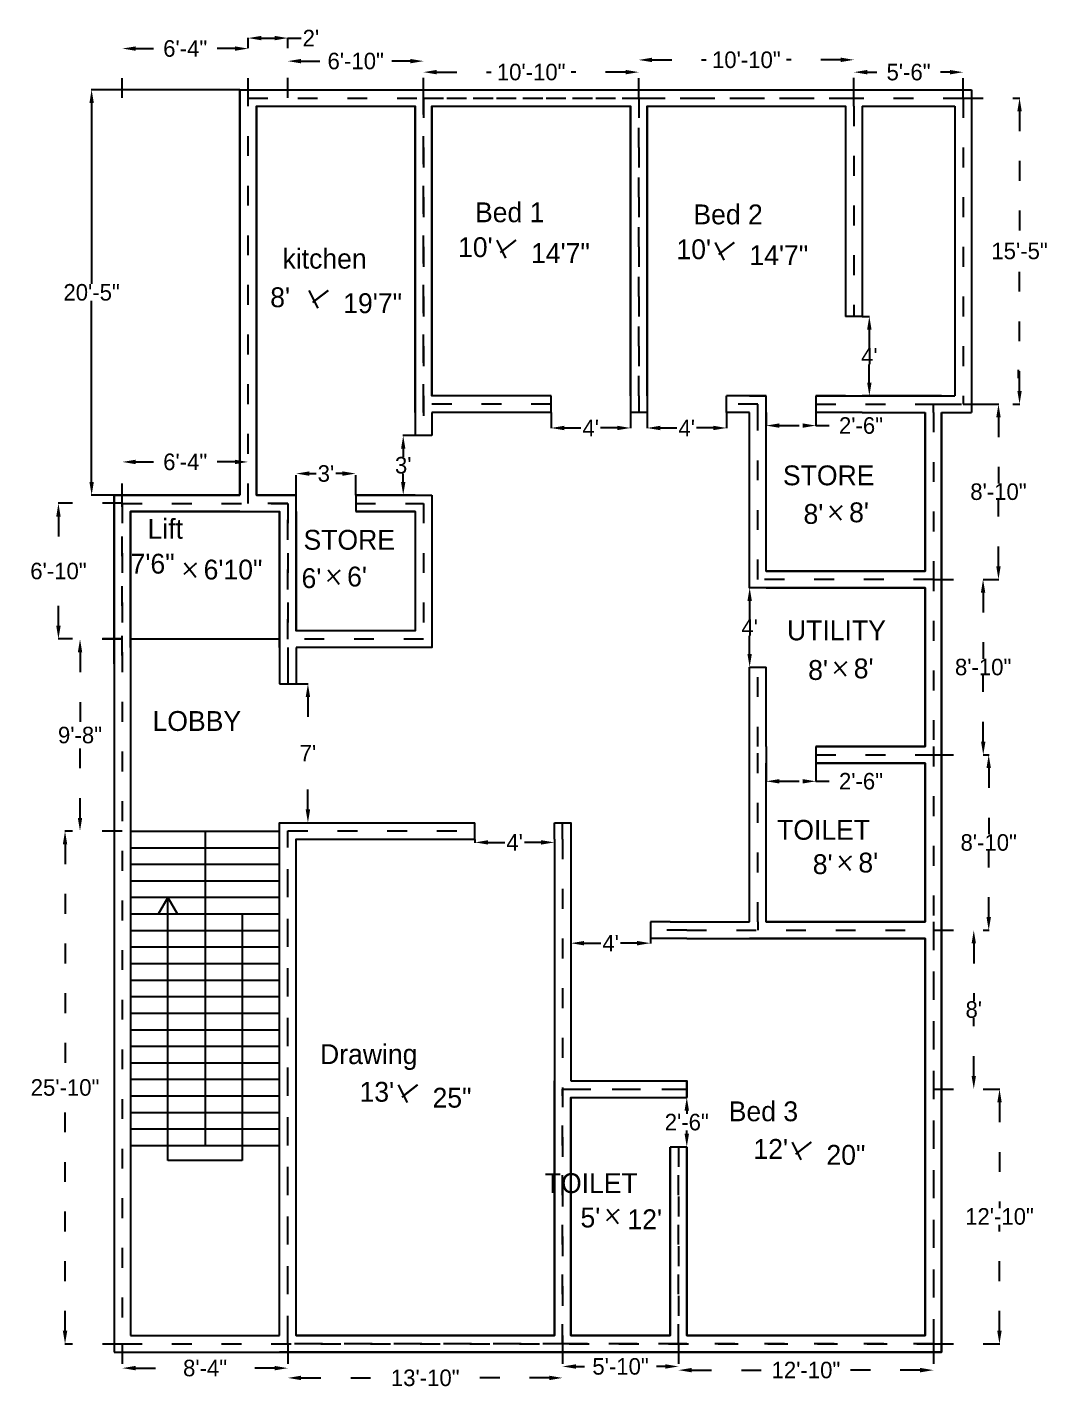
# Model space of a CAD drawing. Header units: inches. Extents: x -97 to 879, y -761 to 61.
# Drawn here: x -97 to 521, y -761 to 61 of the extents above; entities that cross this region are included whole.
import ezdxf

# ---------------------------------------------------------------- set-up
doc = ezdxf.new("R2010")
doc.units = ezdxf.units.IN
doc.header["$MEASUREMENT"] = 0
doc.linetypes.add('ACAD_ISO03W100', pattern=[30, 12, -18])
doc.dimstyles.get("Standard").update_dxf_attribs({"dimtxt": 10, "dimasz": 8, "dimexe": 0.18, "dimexo": 0.0625, "dimgap": 0.09, "dimtad": 0, "dimtih": 1, "dimtoh": 1, "dimdec": 4, "dimzin": 0, "dimdsep": 46, "dimlunit": 4, "dimtxsty": 'Standard', "dimcen": -0.09, "dimadec": 0, "dimazin": 0, "dimtfac": 1, "dimtdec": 4, "dimtofl": 0, "dimtmove": 0, "dimatfit": 3, "dimfxl": 0, "dimtolj": 1, "dimtzin": 0, "dimarcsym": 0})

# ---------------------------------------------------------------- blocks, each defined once
blk = doc.blocks.new('*D1')
at = {"color": 0, "lineweight": -2}
for p, q in [((31.37, 23.65), (-58.3, 23.65)), ((-58.12, 15.65), (-58.12, -93.76)), ((-58.12, -213.35), (-58.12, -103.94)), ((31.37, -221.35), (-58.3, -221.35))]:
    blk.add_line(p, q, dxfattribs=at)
at = {"color": 0}
for points in [[(-59.45, 15.65), (-56.78, 15.65), (-58.12, 23.65)], [(-59.45, -213.35), (-56.78, -213.35), (-58.12, -221.35)]]:
    blk.add_solid(points, dxfattribs=at)
at = {"layer": 'Defpoints', "color": 0}
for p in [(-58.12, 23.65), (31.43, 23.65), (31.43, -221.35)]:
    blk.add_point(p, dxfattribs=at)
at = {"color": 0, "insert": (-58.12, -98.85), "char_height": 10, "attachment_point": 5}
blk.add_mtext('\\A1;20\'-5"', dxfattribs=at)
blk = doc.blocks.new('*D2')
at = {"color": 0, "linetype": 'ACAD_ISO03W100', "lineweight": -2}
for p, q in [((-39.57, -734.42), (-39.57, -749.17)), ((60.43, -734.42), (60.43, -749.17)), ((-31.57, -748.99), (-8.83, -748.99)), ((52.43, -748.99), (29.69, -748.99))]:
    blk.add_line(p, q, dxfattribs=at)
at = {"color": 0, "linetype": 'ACAD_ISO03W100'}
for points in [[(-31.57, -747.66), (-31.57, -750.32), (-39.57, -748.99)], [(52.43, -747.66), (52.43, -750.32), (60.43, -748.99)]]:
    blk.add_solid(points, dxfattribs=at)
at = {"layer": 'Defpoints', "color": 0, "linetype": 'ACAD_ISO03W100'}
for p in [(-39.57, -734.35), (60.43, -734.35), (60.43, -748.99)]:
    blk.add_point(p, dxfattribs=at)
at = {"color": 0, "linetype": 'ACAD_ISO03W100', "insert": (10.43, -748.99), "char_height": 10, "attachment_point": 5}
blk.add_mtext('\\A1;8\'-4"', dxfattribs=at)
blk = doc.blocks.new('*D3')
at = {"color": 0, "linetype": 'ACAD_ISO03W100', "lineweight": -2}
for p, q in [((60.43, -734.42), (60.43, -755.08)), ((226.43, -734.42), (226.43, -755.08)), ((68.43, -754.9), (118.34, -754.9)), ((218.43, -754.9), (168.52, -754.9))]:
    blk.add_line(p, q, dxfattribs=at)
at = {"color": 0, "linetype": 'ACAD_ISO03W100'}
for points in [[(68.43, -753.57), (68.43, -756.23), (60.43, -754.9)], [(218.43, -753.57), (218.43, -756.23), (226.43, -754.9)]]:
    blk.add_solid(points, dxfattribs=at)
at = {"layer": 'Defpoints', "color": 0, "linetype": 'ACAD_ISO03W100'}
for p in [(60.43, -734.35), (226.43, -734.35), (226.43, -754.9)]:
    blk.add_point(p, dxfattribs=at)
at = {"color": 0, "linetype": 'ACAD_ISO03W100', "insert": (143.43, -754.9), "char_height": 10, "attachment_point": 5}
blk.add_mtext('\\A1;13\'-10"', dxfattribs=at)
blk = doc.blocks.new('*D4')
at = {"color": 0, "linetype": 'ACAD_ISO03W100', "lineweight": -2}
for p, q in [((226.43, -734.42), (226.43, -748.17)), ((296.43, -734.42), (296.43, -748.17)), ((234.43, -747.99), (239.67, -747.99)), ((288.43, -747.99), (283.19, -747.99))]:
    blk.add_line(p, q, dxfattribs=at)
at = {"color": 0, "linetype": 'ACAD_ISO03W100'}
for points in [[(234.43, -746.66), (234.43, -749.33), (226.43, -747.99)], [(288.43, -746.66), (288.43, -749.33), (296.43, -747.99)]]:
    blk.add_solid(points, dxfattribs=at)
at = {"layer": 'Defpoints', "color": 0, "linetype": 'ACAD_ISO03W100'}
for p in [(226.43, -734.35), (296.43, -734.35), (296.43, -747.99)]:
    blk.add_point(p, dxfattribs=at)
at = {"color": 0, "linetype": 'ACAD_ISO03W100', "insert": (261.43, -747.99), "char_height": 10, "attachment_point": 5}
blk.add_mtext('\\A1;5\'-10"', dxfattribs=at)
blk = doc.blocks.new('*D5')
at = {"color": 0, "linetype": 'ACAD_ISO03W100', "lineweight": -2}
for p, q in [((296.43, -734.48), (296.43, -750.38)), ((450.43, -734.48), (450.43, -750.38)), ((304.43, -750.2), (348.34, -750.2)), ((442.43, -750.2), (398.52, -750.2))]:
    blk.add_line(p, q, dxfattribs=at)
at = {"color": 0, "linetype": 'ACAD_ISO03W100'}
for points in [[(304.43, -748.87), (304.43, -751.54), (296.43, -750.2)], [(442.43, -748.87), (442.43, -751.54), (450.43, -750.2)]]:
    blk.add_solid(points, dxfattribs=at)
at = {"layer": 'Defpoints', "color": 0, "linetype": 'ACAD_ISO03W100'}
for p in [(296.43, -734.42), (450.43, -734.42), (450.43, -750.2)]:
    blk.add_point(p, dxfattribs=at)
at = {"color": 0, "linetype": 'ACAD_ISO03W100', "insert": (373.43, -750.2), "char_height": 10, "attachment_point": 5}
blk.add_mtext('\\A1;12\'-10"', dxfattribs=at)
blk = doc.blocks.new('*D6')
at = {"color": 0, "linetype": 'ACAD_ISO03W100', "lineweight": -2}
for p, q in [((450.49, -484.35), (475.01, -484.35)), ((474.83, -492.35), (474.83, -527.26)), ((474.83, -572.35), (474.83, -537.44)), ((450.49, -580.35), (475.01, -580.35))]:
    blk.add_line(p, q, dxfattribs=at)
at = {"color": 0, "linetype": 'ACAD_ISO03W100'}
for points in [[(473.49, -492.35), (476.16, -492.35), (474.83, -484.35)], [(473.49, -572.35), (476.16, -572.35), (474.83, -580.35)]]:
    blk.add_solid(points, dxfattribs=at)
at = {"layer": 'Defpoints', "color": 0, "linetype": 'ACAD_ISO03W100'}
for p in [(450.43, -484.35), (450.43, -580.35), (474.83, -580.35)]:
    blk.add_point(p, dxfattribs=at)
at = {"color": 0, "linetype": 'ACAD_ISO03W100', "insert": (474.83, -532.35), "char_height": 10, "attachment_point": 5}
blk.add_mtext("\\A1;8'", dxfattribs=at)
blk = doc.blocks.new('*D7')
at = {"color": 0, "linetype": 'ACAD_ISO03W100', "lineweight": -2}
for p, q in [((450.55, -580.35), (490.58, -580.37)), ((490.4, -588.37), (490.37, -652.28)), ((490.34, -726.37), (490.37, -662.46)), ((450.49, -734.35), (490.52, -734.37))]:
    blk.add_line(p, q, dxfattribs=at)
at = {"color": 0, "linetype": 'ACAD_ISO03W100'}
for points in [[(489.07, -588.37), (491.73, -588.37), (490.4, -580.37)], [(489.01, -726.37), (491.68, -726.37), (490.34, -734.37)]]:
    blk.add_solid(points, dxfattribs=at)
at = {"layer": 'Defpoints', "color": 0, "linetype": 'ACAD_ISO03W100'}
for p in [(450.49, -580.35), (490.4, -580.37), (450.43, -734.35)]:
    blk.add_point(p, dxfattribs=at)
at = {"color": 0, "linetype": 'ACAD_ISO03W100', "insert": (490.37, -657.37), "char_height": 10, "attachment_point": 5}
blk.add_mtext('\\A1;12\'-10"', dxfattribs=at)
blk = doc.blocks.new('*D8')
at = {"color": 0, "linetype": 'ACAD_ISO03W100', "lineweight": -2}
for p, q in [((450.55, -378.35), (484.03, -378.35)), ((483.85, -386.35), (483.85, -426.26)), ((483.85, -476.35), (483.85, -436.44)), ((450.55, -484.35), (484.03, -484.35))]:
    blk.add_line(p, q, dxfattribs=at)
at = {"color": 0, "linetype": 'ACAD_ISO03W100'}
for points in [[(482.52, -386.35), (485.19, -386.35), (483.85, -378.35)], [(482.52, -476.35), (485.19, -476.35), (483.85, -484.35)]]:
    blk.add_solid(points, dxfattribs=at)
at = {"layer": 'Defpoints', "color": 0, "linetype": 'ACAD_ISO03W100'}
for p in [(450.49, -378.35), (483.85, -378.35), (450.49, -484.35)]:
    blk.add_point(p, dxfattribs=at)
at = {"color": 0, "linetype": 'ACAD_ISO03W100', "insert": (483.85, -431.35), "char_height": 10, "attachment_point": 5}
blk.add_mtext('\\A1;8\'-10"', dxfattribs=at)
blk = doc.blocks.new('*D9')
at = {"color": 0, "linetype": 'ACAD_ISO03W100', "lineweight": -2}
for p, q in [((450.49, -272.35), (480.62, -272.32)), ((480.45, -280.32), (480.49, -320.23)), ((480.55, -370.32), (480.51, -330.41)), ((450.62, -378.35), (480.74, -378.32))]:
    blk.add_line(p, q, dxfattribs=at)
at = {"color": 0, "linetype": 'ACAD_ISO03W100'}
for points in [[(481.78, -280.32), (479.11, -280.32), (480.44, -272.32)], [(481.89, -370.32), (479.22, -370.32), (480.56, -378.32)]]:
    blk.add_solid(points, dxfattribs=at)
at = {"layer": 'Defpoints', "color": 0, "linetype": 'ACAD_ISO03W100'}
for p in [(450.43, -272.35), (480.44, -272.32), (450.55, -378.35)]:
    blk.add_point(p, dxfattribs=at)
at = {"color": 0, "linetype": 'ACAD_ISO03W100', "insert": (480.5, -325.32), "char_height": 10, "attachment_point": 5}
blk.add_mtext('\\A1;8\'-10"', dxfattribs=at)
blk = doc.blocks.new('*D10')
at = {"color": 0, "linetype": 'ACAD_ISO03W100', "lineweight": -2}
for p, q in [((450.55, -166.35), (489.92, -166.35)), ((489.74, -174.35), (489.74, -214.26)), ((489.74, -264.35), (489.74, -224.44)), ((450.55, -272.35), (489.92, -272.35))]:
    blk.add_line(p, q, dxfattribs=at)
at = {"color": 0, "linetype": 'ACAD_ISO03W100'}
for points in [[(488.41, -174.35), (491.08, -174.35), (489.74, -166.35)], [(488.41, -264.35), (491.08, -264.35), (489.74, -272.35)]]:
    blk.add_solid(points, dxfattribs=at)
at = {"layer": 'Defpoints', "color": 0, "linetype": 'ACAD_ISO03W100'}
for p in [(450.49, -166.35), (489.74, -166.35), (450.49, -272.35)]:
    blk.add_point(p, dxfattribs=at)
at = {"color": 0, "linetype": 'ACAD_ISO03W100', "insert": (489.74, -219.35), "char_height": 10, "attachment_point": 5}
blk.add_mtext('\\A1;8\'-10"', dxfattribs=at)
blk = doc.blocks.new('*D11')
at = {"color": 0, "linetype": 'ACAD_ISO03W100', "lineweight": -2}
for p, q in [((468.49, 18.65), (502.66, 18.65)), ((502.48, 10.65), (502.48, -68.76)), ((502.48, -158.35), (502.48, -78.94)), ((468.49, -166.35), (502.66, -166.35))]:
    blk.add_line(p, q, dxfattribs=at)
at = {"color": 0, "linetype": 'ACAD_ISO03W100'}
for points in [[(501.15, 10.65), (503.82, 10.65), (502.48, 18.65)], [(501.15, -158.35), (503.82, -158.35), (502.48, -166.35)]]:
    blk.add_solid(points, dxfattribs=at)
at = {"layer": 'Defpoints', "color": 0, "linetype": 'ACAD_ISO03W100'}
for p in [(468.43, 18.65), (468.43, -166.35), (502.48, -166.35)]:
    blk.add_point(p, dxfattribs=at)
at = {"color": 0, "linetype": 'ACAD_ISO03W100', "insert": (502.48, -73.85), "char_height": 10, "attachment_point": 5}
blk.add_mtext('\\A1;15\'-5"', dxfattribs=at)
blk = doc.blocks.new('*D12')
at = {"color": 0, "linetype": 'ACAD_ISO03W100', "lineweight": -2}
for p, q in [((402.43, 18.71), (402.43, 34.44)), ((410.43, 34.26), (416.17, 34.26)), ((460.43, 34.26), (454.69, 34.26)), ((468.43, 18.71), (468.43, 34.44))]:
    blk.add_line(p, q, dxfattribs=at)
at = {"color": 0, "linetype": 'ACAD_ISO03W100'}
for points in [[(410.43, 35.59), (410.43, 32.93), (402.43, 34.26)], [(460.43, 35.59), (460.43, 32.93), (468.43, 34.26)]]:
    blk.add_solid(points, dxfattribs=at)
at = {"layer": 'Defpoints', "color": 0, "linetype": 'ACAD_ISO03W100'}
for p in [(468.43, 34.26), (402.43, 18.65), (468.43, 18.65)]:
    blk.add_point(p, dxfattribs=at)
at = {"color": 0, "linetype": 'ACAD_ISO03W100', "insert": (435.43, 34.26), "char_height": 10, "attachment_point": 5}
blk.add_mtext('\\A1;5\'-6"', dxfattribs=at)
blk = doc.blocks.new('*D13')
at = {"color": 0, "linetype": 'ACAD_ISO03W100', "lineweight": -2}
for p, q in [((272.43, 18.71), (272.42, 41.84)), ((280.42, 41.66), (313.16, 41.68)), ((394.42, 41.71), (361.67, 41.7)), ((402.43, 18.77), (402.42, 41.9))]:
    blk.add_line(p, q, dxfattribs=at)
at = {"color": 0, "linetype": 'ACAD_ISO03W100'}
for points in [[(280.42, 42.99), (280.42, 40.33), (272.42, 41.66)], [(394.42, 43.05), (394.42, 40.38), (402.42, 41.72)]]:
    blk.add_solid(points, dxfattribs=at)
at = {"layer": 'Defpoints', "color": 0, "linetype": 'ACAD_ISO03W100'}
for p in [(402.42, 41.72), (272.43, 18.65), (402.43, 18.71)]:
    blk.add_point(p, dxfattribs=at)
at = {"color": 0, "linetype": 'ACAD_ISO03W100', "insert": (337.42, 41.69), "char_height": 10, "attachment_point": 5}
blk.add_mtext('\\A1;10\'-10"', dxfattribs=at)
blk = doc.blocks.new('*D14')
at = {"color": 0, "linetype": 'ACAD_ISO03W100', "lineweight": -2}
for p, q in [((142.43, 18.71), (142.43, 34.46)), ((150.43, 34.28), (183.17, 34.28)), ((264.43, 34.28), (231.69, 34.28)), ((272.43, 18.71), (272.43, 34.46))]:
    blk.add_line(p, q, dxfattribs=at)
at = {"color": 0, "linetype": 'ACAD_ISO03W100'}
for points in [[(150.43, 35.61), (150.43, 32.95), (142.43, 34.28)], [(264.43, 35.61), (264.43, 32.95), (272.43, 34.28)]]:
    blk.add_solid(points, dxfattribs=at)
at = {"layer": 'Defpoints', "color": 0, "linetype": 'ACAD_ISO03W100'}
for p in [(142.43, 34.28), (142.43, 18.65), (272.43, 18.65)]:
    blk.add_point(p, dxfattribs=at)
at = {"color": 0, "linetype": 'ACAD_ISO03W100', "insert": (207.43, 34.28), "char_height": 10, "attachment_point": 5}
blk.add_mtext('\\A1;10\'-10"', dxfattribs=at)
blk = doc.blocks.new('*D15')
at = {"color": 0, "linetype": 'ACAD_ISO03W100', "lineweight": -2}
for p, q in [((-39.57, -226.29), (-39.57, -201.13)), ((-31.57, -201.31), (-20.83, -201.31)), ((28.43, -201.31), (17.69, -201.31)), ((36.43, -226.29), (36.43, -201.13))]:
    blk.add_line(p, q, dxfattribs=at)
at = {"color": 0, "linetype": 'ACAD_ISO03W100'}
for points in [[(-31.57, -199.98), (-31.57, -202.64), (-39.57, -201.31)], [(28.43, -199.98), (28.43, -202.64), (36.43, -201.31)]]:
    blk.add_solid(points, dxfattribs=at)
at = {"layer": 'Defpoints', "color": 0, "linetype": 'ACAD_ISO03W100'}
for p in [(-39.57, -201.31), (-39.57, -226.35), (36.43, -226.35)]:
    blk.add_point(p, dxfattribs=at)
at = {"color": 0, "linetype": 'ACAD_ISO03W100', "insert": (-1.57, -201.31), "char_height": 10, "attachment_point": 5}
blk.add_mtext('\\A1;6\'-4"', dxfattribs=at)
blk = doc.blocks.new('*D16')
at = {"color": 0, "linetype": 'ACAD_ISO03W100', "lineweight": -2}
for p, q in [((36.43, 18.71), (36.43, 55.04)), ((44.43, 54.86), (52.43, 54.86)), ((60.43, 18.71), (60.43, 55.04)), ((60.43, 54.86), (68.43, 54.86))]:
    blk.add_line(p, q, dxfattribs=at)
at = {"color": 0, "linetype": 'ACAD_ISO03W100'}
for points in [[(44.43, 56.2), (44.43, 53.53), (36.43, 54.86)], [(52.43, 56.2), (52.43, 53.53), (60.43, 54.86)]]:
    blk.add_solid(points, dxfattribs=at)
at = {"layer": 'Defpoints', "color": 0, "linetype": 'ACAD_ISO03W100'}
for p in [(60.43, 54.86), (36.43, 18.65), (60.43, 18.65)]:
    blk.add_point(p, dxfattribs=at)
at = {"color": 0, "linetype": 'ACAD_ISO03W100', "insert": (74.35, 54.86), "char_height": 10, "attachment_point": 5}
blk.add_mtext("\\A1;2'", dxfattribs=at)
blk = doc.blocks.new('*D17')
at = {"color": 0, "linetype": 'ACAD_ISO03W100', "lineweight": -2}
for p, q in [((60.43, 18.77), (60.43, 41.12)), ((68.43, 40.94), (79.67, 40.94)), ((134.43, 40.94), (123.19, 40.94)), ((142.43, 18.77), (142.43, 41.12))]:
    blk.add_line(p, q, dxfattribs=at)
at = {"color": 0, "linetype": 'ACAD_ISO03W100'}
for points in [[(68.43, 42.27), (68.43, 39.61), (60.43, 40.94)], [(134.43, 42.27), (134.43, 39.61), (142.43, 40.94)]]:
    blk.add_solid(points, dxfattribs=at)
at = {"layer": 'Defpoints', "color": 0, "linetype": 'ACAD_ISO03W100'}
for p in [(60.43, 40.94), (60.43, 18.71), (142.43, 18.71)]:
    blk.add_point(p, dxfattribs=at)
at = {"color": 0, "linetype": 'ACAD_ISO03W100', "insert": (101.43, 40.94), "char_height": 10, "attachment_point": 5}
blk.add_mtext('\\A1;6\'-10"', dxfattribs=at)
blk = doc.blocks.new('*D18')
at = {"color": 0, "linetype": 'ACAD_ISO03W100', "lineweight": -2}
for p, q in [((65.49, -335.35), (72.73, -335.35)), ((72.55, -343.35), (72.55, -372.26)), ((72.55, -411.35), (72.55, -382.44)), ((65.49, -419.35), (72.73, -419.35))]:
    blk.add_line(p, q, dxfattribs=at)
at = {"color": 0, "linetype": 'ACAD_ISO03W100'}
for points in [[(71.22, -343.35), (73.89, -343.35), (72.55, -335.35)], [(71.22, -411.35), (73.89, -411.35), (72.55, -419.35)]]:
    blk.add_solid(points, dxfattribs=at)
at = {"layer": 'Defpoints', "color": 0, "linetype": 'ACAD_ISO03W100'}
for p in [(65.43, -335.35), (65.43, -419.35), (72.55, -419.35)]:
    blk.add_point(p, dxfattribs=at)
at = {"color": 0, "linetype": 'ACAD_ISO03W100', "insert": (72.55, -377.35), "char_height": 10, "attachment_point": 5}
blk.add_mtext("\\A1;7'", dxfattribs=at)
blk = doc.blocks.new('*D19')
at = {"color": 0, "linetype": 'ACAD_ISO03W100', "lineweight": -2}
for p, q in [((173.43, -429.42), (173.43, -431.42)), ((181.43, -431.24), (191.51, -431.24)), ((213.43, -431.24), (203.35, -431.24)), ((221.43, -429.42), (221.43, -431.42))]:
    blk.add_line(p, q, dxfattribs=at)
at = {"color": 0, "linetype": 'ACAD_ISO03W100'}
for points in [[(181.43, -429.91), (181.43, -432.57), (173.43, -431.24)], [(213.43, -429.91), (213.43, -432.57), (221.43, -431.24)]]:
    blk.add_solid(points, dxfattribs=at)
at = {"layer": 'Defpoints', "color": 0, "linetype": 'ACAD_ISO03W100'}
for p in [(173.43, -429.35), (221.43, -429.35), (221.43, -431.24)]:
    blk.add_point(p, dxfattribs=at)
at = {"color": 0, "linetype": 'ACAD_ISO03W100', "insert": (197.43, -431.24), "char_height": 10, "attachment_point": 5}
blk.add_mtext("\\A1;4'", dxfattribs=at)
blk = doc.blocks.new('*D20')
at = {"color": 0, "linetype": 'ACAD_ISO03W100', "lineweight": -2}
for p, q in [((231.43, -489.42), (231.43, -492.34)), ((239.43, -492.16), (249.51, -492.16)), ((271.43, -492.16), (261.35, -492.16)), ((279.43, -489.42), (279.43, -492.34))]:
    blk.add_line(p, q, dxfattribs=at)
at = {"color": 0, "linetype": 'ACAD_ISO03W100'}
for points in [[(239.43, -490.83), (239.43, -493.5), (231.43, -492.16)], [(271.43, -490.83), (271.43, -493.5), (279.43, -492.16)]]:
    blk.add_solid(points, dxfattribs=at)
at = {"layer": 'Defpoints', "color": 0, "linetype": 'ACAD_ISO03W100'}
for p in [(231.43, -489.35), (231.43, -492.16), (279.43, -489.35)]:
    blk.add_point(p, dxfattribs=at)
at = {"color": 0, "linetype": 'ACAD_ISO03W100', "insert": (255.43, -492.16), "char_height": 10, "attachment_point": 5}
blk.add_mtext("\\A1;4'", dxfattribs=at)
blk = doc.blocks.new('*D21')
at = {"color": 0, "linetype": 'ACAD_ISO03W100', "lineweight": -2}
for p, q in [((301.49, -585.35), (301.61, -585.35)), ((301.43, -593.35), (301.43, -595.26)), ((301.43, -607.35), (301.43, -605.44)), ((301.49, -615.35), (301.61, -615.35))]:
    blk.add_line(p, q, dxfattribs=at)
at = {"color": 0, "linetype": 'ACAD_ISO03W100'}
for points in [[(300.1, -593.35), (302.76, -593.35), (301.43, -585.35)], [(300.1, -607.35), (302.76, -607.35), (301.43, -615.35)]]:
    blk.add_solid(points, dxfattribs=at)
at = {"layer": 'Defpoints', "color": 0, "linetype": 'ACAD_ISO03W100'}
for p in [(301.43, -585.35), (301.43, -585.35), (301.43, -615.35)]:
    blk.add_point(p, dxfattribs=at)
at = {"color": 0, "linetype": 'ACAD_ISO03W100', "insert": (301.43, -600.35), "char_height": 10, "attachment_point": 5}
blk.add_mtext('\\A1;2\'-6"', dxfattribs=at)
blk = doc.blocks.new('*D22')
at = {"color": 0, "linetype": 'ACAD_ISO03W100', "lineweight": -2}
for p, q in [((349.43, -383.42), (349.43, -394.51)), ((379.43, -383.42), (379.43, -394.51)), ((357.43, -394.33), (371.43, -394.33)), ((379.43, -394.33), (387.43, -394.33))]:
    blk.add_line(p, q, dxfattribs=at)
at = {"color": 0, "linetype": 'ACAD_ISO03W100'}
for points in [[(357.43, -393), (357.43, -395.67), (349.43, -394.33)], [(371.43, -393), (371.43, -395.67), (379.43, -394.33)]]:
    blk.add_solid(points, dxfattribs=at)
at = {"layer": 'Defpoints', "color": 0, "linetype": 'ACAD_ISO03W100'}
for p in [(349.43, -383.35), (379.43, -383.35), (379.43, -394.33)]:
    blk.add_point(p, dxfattribs=at)
at = {"color": 0, "linetype": 'ACAD_ISO03W100', "insert": (406.69, -394.33), "char_height": 10, "attachment_point": 5}
blk.add_mtext('\\A1;2\'-6"', dxfattribs=at)
blk = doc.blocks.new('*D23')
at = {"color": 0, "linetype": 'ACAD_ISO03W100', "lineweight": -2}
for p, q in [((339.37, -277.35), (339.25, -277.35)), ((339.43, -285.35), (339.43, -296.26)), ((339.43, -317.35), (339.43, -306.44)), ((339.37, -325.35), (339.25, -325.35))]:
    blk.add_line(p, q, dxfattribs=at)
at = {"color": 0, "linetype": 'ACAD_ISO03W100'}
for points in [[(338.1, -285.35), (340.76, -285.35), (339.43, -277.35)], [(338.1, -317.35), (340.76, -317.35), (339.43, -325.35)]]:
    blk.add_solid(points, dxfattribs=at)
at = {"layer": 'Defpoints', "color": 0, "linetype": 'ACAD_ISO03W100'}
for p in [(339.43, -277.35), (339.43, -277.35), (339.43, -325.35)]:
    blk.add_point(p, dxfattribs=at)
at = {"color": 0, "linetype": 'ACAD_ISO03W100', "insert": (339.43, -301.35), "char_height": 10, "attachment_point": 5}
blk.add_mtext("\\A1;4'", dxfattribs=at)
blk = doc.blocks.new('*D24')
at = {"color": 0, "linetype": 'ACAD_ISO03W100', "lineweight": -2}
for p, q in [((349.43, -171.42), (349.43, -179.52)), ((379.43, -171.42), (379.43, -179.52)), ((357.43, -179.34), (371.43, -179.34)), ((379.43, -179.34), (387.43, -179.34))]:
    blk.add_line(p, q, dxfattribs=at)
at = {"color": 0, "linetype": 'ACAD_ISO03W100'}
for points in [[(357.43, -178), (357.43, -180.67), (349.43, -179.34)], [(371.43, -178), (371.43, -180.67), (379.43, -179.34)]]:
    blk.add_solid(points, dxfattribs=at)
at = {"layer": 'Defpoints', "color": 0, "linetype": 'ACAD_ISO03W100'}
for p in [(349.43, -171.35), (379.43, -171.35), (379.43, -179.34)]:
    blk.add_point(p, dxfattribs=at)
at = {"color": 0, "linetype": 'ACAD_ISO03W100', "insert": (406.69, -179.34), "char_height": 10, "attachment_point": 5}
blk.add_mtext('\\A1;2\'-6"', dxfattribs=at)
blk = doc.blocks.new('*D25')
at = {"color": 0, "linetype": 'ACAD_ISO03W100', "lineweight": -2}
for p, q in [((407.49, -113.35), (411.91, -113.35)), ((411.73, -121.35), (411.73, -132.26)), ((411.73, -153.35), (411.73, -142.44)), ((407.49, -161.35), (411.91, -161.35))]:
    blk.add_line(p, q, dxfattribs=at)
at = {"color": 0, "linetype": 'ACAD_ISO03W100'}
for points in [[(410.4, -121.35), (413.07, -121.35), (411.73, -113.35)], [(410.4, -153.35), (413.07, -153.35), (411.73, -161.35)]]:
    blk.add_solid(points, dxfattribs=at)
at = {"layer": 'Defpoints', "color": 0, "linetype": 'ACAD_ISO03W100'}
for p in [(407.43, -113.35), (407.43, -161.35), (411.73, -161.35)]:
    blk.add_point(p, dxfattribs=at)
at = {"color": 0, "linetype": 'ACAD_ISO03W100', "insert": (411.73, -137.35), "char_height": 10, "attachment_point": 5}
blk.add_mtext("\\A1;4'", dxfattribs=at)
blk = doc.blocks.new('*D26')
at = {"color": 0, "linetype": 'ACAD_ISO03W100', "lineweight": -2}
for p, q in [((277.43, -171.42), (277.43, -180.97)), ((325.43, -171.42), (325.43, -180.97)), ((285.43, -180.79), (295.51, -180.79)), ((317.43, -180.79), (307.35, -180.79))]:
    blk.add_line(p, q, dxfattribs=at)
at = {"color": 0, "linetype": 'ACAD_ISO03W100'}
for points in [[(285.43, -179.45), (285.43, -182.12), (277.43, -180.79)], [(317.43, -179.45), (317.43, -182.12), (325.43, -180.79)]]:
    blk.add_solid(points, dxfattribs=at)
at = {"layer": 'Defpoints', "color": 0, "linetype": 'ACAD_ISO03W100'}
for p in [(277.43, -171.35), (325.43, -171.35), (277.43, -180.79)]:
    blk.add_point(p, dxfattribs=at)
at = {"color": 0, "linetype": 'ACAD_ISO03W100', "insert": (301.43, -180.79), "char_height": 10, "attachment_point": 5}
blk.add_mtext("\\A1;4'", dxfattribs=at)
blk = doc.blocks.new('*D27')
at = {"color": 0, "linetype": 'ACAD_ISO03W100', "lineweight": -2}
for p, q in [((219.43, -171.42), (219.43, -180.97)), ((267.43, -171.42), (267.43, -180.97)), ((227.43, -180.79), (237.51, -180.79)), ((259.43, -180.79), (249.35, -180.79))]:
    blk.add_line(p, q, dxfattribs=at)
at = {"color": 0, "linetype": 'ACAD_ISO03W100'}
for points in [[(227.43, -179.45), (227.43, -182.12), (219.43, -180.79)], [(259.43, -179.45), (259.43, -182.12), (267.43, -180.79)]]:
    blk.add_solid(points, dxfattribs=at)
at = {"layer": 'Defpoints', "color": 0, "linetype": 'ACAD_ISO03W100'}
for p in [(219.43, -171.35), (267.43, -171.35), (267.43, -180.79)]:
    blk.add_point(p, dxfattribs=at)
at = {"color": 0, "linetype": 'ACAD_ISO03W100', "insert": (243.43, -180.79), "char_height": 10, "attachment_point": 5}
blk.add_mtext("\\A1;4'", dxfattribs=at)
blk = doc.blocks.new('*D28')
at = {"color": 0, "linetype": 'ACAD_ISO03W100', "lineweight": -2}
for p, q in [((137.37, -185.35), (129.95, -185.35)), ((130.13, -193.35), (130.13, -198.26)), ((130.13, -213.35), (130.13, -208.44)), ((137.37, -221.35), (129.95, -221.35))]:
    blk.add_line(p, q, dxfattribs=at)
at = {"color": 0, "linetype": 'ACAD_ISO03W100'}
for points in [[(128.8, -193.35), (131.46, -193.35), (130.13, -185.35)], [(128.8, -213.35), (131.46, -213.35), (130.13, -221.35)]]:
    blk.add_solid(points, dxfattribs=at)
at = {"layer": 'Defpoints', "color": 0, "linetype": 'ACAD_ISO03W100'}
for p in [(137.43, -185.35), (130.13, -221.35), (137.43, -221.35)]:
    blk.add_point(p, dxfattribs=at)
at = {"color": 0, "linetype": 'ACAD_ISO03W100', "insert": (130.13, -203.35), "char_height": 10, "attachment_point": 5}
blk.add_mtext("\\A1;3'", dxfattribs=at)
blk = doc.blocks.new('*D29')
at = {"color": 0, "linetype": 'ACAD_ISO03W100', "lineweight": -2}
for p, q in [((65.43, -221.29), (65.43, -208.17)), ((73.43, -208.35), (77.51, -208.35)), ((93.43, -208.35), (89.35, -208.35)), ((101.43, -221.29), (101.43, -208.17))]:
    blk.add_line(p, q, dxfattribs=at)
at = {"color": 0, "linetype": 'ACAD_ISO03W100'}
for points in [[(73.43, -207.01), (73.43, -209.68), (65.43, -208.35)], [(93.43, -207.01), (93.43, -209.68), (101.43, -208.35)]]:
    blk.add_solid(points, dxfattribs=at)
at = {"layer": 'Defpoints', "color": 0, "linetype": 'ACAD_ISO03W100'}
for p in [(101.43, -208.35), (65.43, -221.35), (101.43, -221.35)]:
    blk.add_point(p, dxfattribs=at)
at = {"color": 0, "linetype": 'ACAD_ISO03W100', "insert": (83.43, -208.35), "char_height": 10, "attachment_point": 5}
blk.add_mtext("\\A1;3'", dxfattribs=at)
blk = doc.blocks.new('*D30')
at = {"color": 0, "linetype": 'ACAD_ISO03W100', "lineweight": -2}
for p, q in [((-39.63, -424.42), (-74.36, -424.42)), ((-74.18, -432.42), (-74.18, -574.33)), ((-74.18, -726.42), (-74.18, -584.51)), ((-39.63, -734.42), (-74.36, -734.42))]:
    blk.add_line(p, q, dxfattribs=at)
at = {"color": 0, "linetype": 'ACAD_ISO03W100'}
for points in [[(-75.52, -432.42), (-72.85, -432.42), (-74.18, -424.42)], [(-75.52, -726.42), (-72.85, -726.42), (-74.18, -734.42)]]:
    blk.add_solid(points, dxfattribs=at)
at = {"layer": 'Defpoints', "color": 0, "linetype": 'ACAD_ISO03W100'}
for p in [(-74.18, -424.42), (-39.57, -424.42), (-39.57, -734.42)]:
    blk.add_point(p, dxfattribs=at)
at = {"color": 0, "linetype": 'ACAD_ISO03W100', "insert": (-74.18, -579.42), "char_height": 10, "attachment_point": 5}
blk.add_mtext('\\A1;25\'-10"', dxfattribs=at)
blk = doc.blocks.new('*D31')
at = {"color": 0, "linetype": 'ACAD_ISO03W100', "lineweight": -2}
for p, q in [((-39.7, -308.42), (-65.32, -308.42)), ((-65.14, -316.42), (-65.14, -361.33)), ((-65.14, -416.42), (-65.14, -371.51)), ((-39.7, -424.42), (-65.32, -424.42))]:
    blk.add_line(p, q, dxfattribs=at)
at = {"color": 0, "linetype": 'ACAD_ISO03W100'}
for points in [[(-66.47, -316.42), (-63.81, -316.42), (-65.14, -308.42)], [(-66.47, -416.42), (-63.81, -416.42), (-65.14, -424.42)]]:
    blk.add_solid(points, dxfattribs=at)
at = {"layer": 'Defpoints', "color": 0, "linetype": 'ACAD_ISO03W100'}
for p in [(-65.14, -308.42), (-39.63, -308.42), (-39.63, -424.42)]:
    blk.add_point(p, dxfattribs=at)
at = {"color": 0, "linetype": 'ACAD_ISO03W100', "insert": (-65.14, -366.42), "char_height": 10, "attachment_point": 5}
blk.add_mtext('\\A1;9\'-8"', dxfattribs=at)
blk = doc.blocks.new('*D32')
at = {"color": 0, "linetype": 'ACAD_ISO03W100', "lineweight": -2}
for p, q in [((-39.63, -226.29), (-78.34, -226.29)), ((-78.16, -234.29), (-78.16, -262.2)), ((-78.16, -300.29), (-78.16, -272.38)), ((-39.63, -308.29), (-78.34, -308.29))]:
    blk.add_line(p, q, dxfattribs=at)
at = {"color": 0, "linetype": 'ACAD_ISO03W100'}
for points in [[(-79.5, -234.29), (-76.83, -234.29), (-78.16, -226.29)], [(-79.5, -300.29), (-76.83, -300.29), (-78.16, -308.29)]]:
    blk.add_solid(points, dxfattribs=at)
at = {"layer": 'Defpoints', "color": 0, "linetype": 'ACAD_ISO03W100'}
for p in [(-39.57, -226.29), (-78.16, -308.29), (-39.57, -308.29)]:
    blk.add_point(p, dxfattribs=at)
at = {"color": 0, "linetype": 'ACAD_ISO03W100', "insert": (-78.16, -267.29), "char_height": 10, "attachment_point": 5}
blk.add_mtext('\\A1;6\'-10"', dxfattribs=at)
blk = doc.blocks.new('*D33')
at = {"color": 0, "linetype": 'ACAD_ISO03W100', "lineweight": -2}
for p, q in [((-39.57, 18.71), (-39.57, 48.7)), ((-31.57, 48.52), (-20.83, 48.52)), ((28.43, 48.52), (17.69, 48.52)), ((36.43, 18.71), (36.43, 48.7))]:
    blk.add_line(p, q, dxfattribs=at)
at = {"color": 0, "linetype": 'ACAD_ISO03W100'}
for points in [[(-31.57, 49.85), (-31.57, 47.19), (-39.57, 48.52)], [(28.43, 49.85), (28.43, 47.19), (36.43, 48.52)]]:
    blk.add_solid(points, dxfattribs=at)
at = {"layer": 'Defpoints', "color": 0, "linetype": 'ACAD_ISO03W100'}
for p in [(-39.57, 48.52), (-39.57, 18.65), (36.43, 18.65)]:
    blk.add_point(p, dxfattribs=at)
at = {"color": 0, "linetype": 'ACAD_ISO03W100', "insert": (-1.57, 48.52), "char_height": 10, "attachment_point": 5}
blk.add_mtext('\\A1;6\'-4"', dxfattribs=at)

msp = doc.modelspace()

# ---------------------------------------------------------------- linework, layer by layer
for p, q in [((31.42901, 23.64573), (473.42901, 23.64573)), ((31.42901, 23.64573), (31.42901, -221.35427)), ((31.42901, -221.35427), (31.42901, 23.64573)), ((473.42901, 23.64573), (473.42901, -171.35427)), ((41.42901, 13.64573), (137.42901, 13.64573)), ((41.42901, 13.64573), (41.42901, -221.35427)), ((147.42901, 13.64573), (267.42901, 13.64573)), ((277.42901, 13.64573), (397.42901, 13.64573)), ((407.42901, 13.64573), (463.42901, 13.64573)), ((463.42901, 13.64573), (463.42901, -161.35427)), ((407.42901, -113.35427), (397.42901, -113.35427)), ((501.62153, -145.67086), (501.62153, -150.67086)), ((219.42901, -171.35427), (219.42901, -161.35427)), ((267.42901, -161.35427), (267.42901, -171.35427)), ((272.42901, -161.35427), (272.42901, -171.35427)), ((277.42901, -161.35427), (277.42901, -171.35427)), ((325.42901, -171.35427), (325.42901, -161.35427)), ((349.42901, -171.35427), (349.42901, -161.35427)), ((379.42901, -161.35427), (379.42901, -171.35427)), ((445.42901, -161.35427), (407.42901, -161.35427)), ((455.42901, -161.35427), (445.42901, -161.35427)), ((455.42901, -161.35427), (463.42901, -161.35427)), ((344.42901, -171.35427), (344.42901, -166.35427)), ((407.42901, -171.35427), (379.42901, -171.35427)), ((407.42901, -171.35427), (445.42901, -171.35427)), ((445.42901, -267.35427), (445.42901, -171.35427)), ((450.42901, -171.35427), (450.42901, -166.35427)), ((455.42901, -739.35427), (455.42901, -171.35427)), ((455.42901, -171.35427), (473.42901, -171.35427)), ((147.42901, -185.35427), (137.42901, -185.35427)), ((31.42901, -221.35427), (-44.57099, -221.35427)), ((-44.57099, -221.35427), (-44.57099, -739.35427)), ((65.42901, -231.35427), (65.42901, -221.35427)), ((65.42901, -231.35427), (65.42901, -221.35427)), ((101.42901, -221.35427), (101.42901, -231.35427)), ((101.42901, -221.35427), (101.42901, -231.35427)), ((137.42901, -221.35427), (147.42901, -221.35427)), ((31.42901, -231.35427), (-34.57099, -231.35427)), ((-34.57099, -231.35427), (-34.57099, -729.35427)), ((31.42901, -231.35427), (41.42901, -231.35427)), ((65.42901, -231.35427), (65.42901, -303.35427)), ((445.42901, -373.35427), (445.42901, -277.35427)), ((-34.57099, -308.1917), (55.42901, -308.1917)), ((-9.77899, -308.1917), (-9.77899, -308.1917)), ((-9.77899, -308.1917), (-9.77899, -308.1917)), ((55.42901, -313.35427), (55.42901, -335.35427)), ((60.42901, -313.35427), (60.42901, -335.35427)), ((65.42901, -313.35427), (65.42901, -335.35427)), ((339.42901, -325.35427), (349.42901, -325.35427)), ((55.42901, -335.35427), (65.42901, -335.35427)), ((349.42901, -373.35427), (349.42901, -383.35427)), ((379.42901, -373.35427), (379.42901, -383.35427)), ((445.42901, -378.35427), (450.42901, -378.35427)), ((445.42901, -479.35427), (445.42901, -383.35427)), ((173.42901, -429.35427), (173.42901, -419.35427)), ((221.42901, -429.35427), (221.42901, -419.35427)), ((226.42901, -429.35427), (226.42901, -419.35427)), ((55.42901, -424.6378), (-34.57099, -424.6378)), ((10.42901, -424.6378), (10.42901, -614.6378)), ((55.42901, -434.6378), (-34.57099, -434.6378)), ((55.42901, -444.6378), (-34.57099, -444.6378)), ((55.42901, -454.6378), (-34.57099, -454.6378)), ((55.42901, -464.6378), (-34.57099, -464.6378)), ((-12.05656, -464.6378), (-17.96799, -474.6378)), ((-12.05656, -623.50948), (-12.05656, -464.6378)), ((-12.05656, -464.6378), (-6.14514, -474.6378)), ((55.42901, -474.6378), (-34.57099, -474.6378)), ((32.87029, -474.6378), (32.87029, -623.50948)), ((55.42901, -484.6378), (-34.57099, -484.6378)), ((291.42901, -479.35427), (279.42901, -479.35427)), ((279.42901, -479.35427), (279.42901, -489.35427)), ((344.42901, -479.35427), (344.42901, -484.35427)), ((301.42901, -489.35427), (279.42901, -489.35427)), ((445.42901, -729.35427), (445.42901, -489.35427)), ((55.42901, -494.6378), (-34.57099, -494.6378)), ((55.42901, -504.6378), (-34.57099, -504.6378)), ((55.42901, -514.6378), (-34.57099, -514.6378)), ((55.42901, -524.6378), (-34.57099, -524.6378)), ((55.42901, -534.6378), (-34.57099, -534.6378)), ((55.42901, -544.6378), (-34.57099, -544.6378)), ((55.42901, -554.6378), (-34.57099, -554.6378)), ((55.42901, -564.6378), (-34.57099, -564.6378)), ((55.42901, -574.6378), (-34.57099, -574.6378)), ((296.42901, -580.35427), (301.42901, -580.35427)), ((55.42901, -584.6378), (-34.57099, -584.6378)), ((291.42901, -585.35427), (301.42901, -585.35427)), ((55.42901, -594.6378), (-34.57099, -594.6378)), ((55.42901, -604.6378), (-34.57099, -604.6378)), ((55.42901, -614.6378), (-34.57099, -614.6378)), ((291.42901, -729.35427), (291.42901, -615.35427)), ((301.42901, -615.35427), (291.42901, -615.35427)), ((32.87029, -623.50948), (-12.05656, -623.50948)), ((-34.57099, -729.35427), (55.42901, -729.35427)), ((65.42901, -729.35427), (221.42901, -729.35427)), ((231.42901, -729.35427), (291.42901, -729.35427)), ((445.42901, -729.35427), (301.42901, -729.35427)), ((301.42901, -729.35427), (445.42901, -729.35427)), ((-44.57099, -739.35427), (455.42901, -739.35427))]:
    msp.add_line(p, q)
at = {"linetype": 'ACAD_ISO03W100'}
for p, q in [((36.42901, 18.64573), (468.42901, 18.64573)), ((402.42901, 13.64573), (402.42901, 18.64573)), ((468.42901, 18.64573), (468.42901, -166.35427)), ((198.19036, -67.33671), (182.52111, -79.58492)), ((186.59555, -67.33671), (193.11763, -80.36525)), ((189.85659, -73.85098), (198.19036, -67.33671)), ((330.12, -68.59778), (314.45074, -80.84598)), ((318.52518, -68.59778), (325.04727, -81.62632)), ((321.78623, -75.11205), (330.12, -68.59778)), ((84.71698, -97.61936), (69.04772, -109.86757)), ((73.12216, -97.61936), (79.64425, -110.6479)), ((76.38321, -104.13363), (84.71698, -97.61936)), ((455.42901, -166.35427), (468.42901, -166.35427)), ((-39.57099, -226.35427), (-39.57099, -734.35427)), ((394.44142, -228.50904), (387.66708, -234.80045)), ((388.02362, -227.79681), (394.79797, -236.34362)), ((395.27336, -228.03422), (394.44142, -228.50904)), ((4.4599, -263.08929), (-2.31444, -269.38069)), ((-1.9579, -262.37705), (4.81645, -270.92387)), ((5.29184, -262.61447), (4.4599, -263.08929)), ((91.1723, -267.30331), (84.39796, -273.59472)), ((84.7545, -266.59108), (91.52885, -275.13789)), ((92.00424, -266.82849), (91.1723, -267.30331)), ((397.23739, -322.82013), (390.46305, -329.11153)), ((390.81959, -322.10789), (397.59394, -330.65471)), ((398.06933, -322.34531), (397.23739, -322.82013)), ((400.02571, -440.177), (393.25136, -446.4684)), ((393.60791, -439.46477), (400.38225, -448.01158)), ((400.85764, -439.70218), (400.02571, -440.177)), ((301.42901, -484.35427), (279.42901, -484.35427)), ((138.66772, -577.81124), (122.99847, -590.05944)), ((127.07291, -577.81124), (133.595, -590.83977)), ((130.33395, -584.32551), (138.66772, -577.81124)), ((376.64421, -612.34739), (360.97495, -624.59559)), ((365.04939, -612.34739), (371.57148, -625.37592)), ((368.31044, -618.86166), (376.64421, -612.34739)), ((259.68348, -653.71444), (252.90914, -660.00584)), ((253.26568, -653.0022), (260.04003, -661.54902)), ((260.51542, -653.23961), (259.68348, -653.71444)), ((-39.57099, -734.35427), (450.42901, -734.35427))]:
    msp.add_line(p, q, dxfattribs=at)
for points in [[(31.42901, -221.35427), (31.42901, 23.64573), (147.42901, 23.64573)], [(137.42901, 23.64573), (277.42901, 23.64573)], [(267.42901, 23.64573), (407.42901, 23.64573)], [(65.42901, -221.35427), (41.42901, -221.35427), (41.42901, 13.64573), (137.42901, 13.64573), (137.42901, -185.35427)], [(137.42901, -171.35427), (137.42901, 13.64573)], [(147.42901, 13.64573), (147.42901, -161.35427)], [(219.42901, -161.35427), (147.42901, -161.35427), (147.42901, 13.64573), (267.42901, 13.64573), (267.42901, -161.35427)], [(267.42901, -161.35427), (267.42901, 13.64573)], [(277.42901, 13.64573), (277.42901, -161.35427)], [(277.42901, -161.35427), (277.42901, 13.64573), (397.42901, 13.64573), (397.42901, -113.35427)], [(407.42901, 13.64573), (407.42901, -113.35427)], [(349.42901, -161.35427), (325.42901, -161.35427)], [(339.42901, -161.35427), (349.42901, -161.35427)], [(379.42901, -161.35427), (455.42901, -161.35427)], [(397.42901, -161.35427), (379.42901, -161.35427)], [(379.42901, -161.35427), (455.42901, -161.35427)], [(147.42901, -171.35427), (147.42901, -185.35427)], [(219.42901, -171.35427), (147.42901, -171.35427)], [(277.42901, -171.35427), (277.42901, -171.35427), (267.42901, -171.35427)], [(277.42901, -171.35427), (267.42901, -171.35427)], [(339.42901, -171.35427), (325.42901, -171.35427)], [(445.42901, -277.35427), (339.42901, -277.35427), (339.42901, -171.35427)], [(445.42901, -171.35427), (445.42901, -267.35427), (349.42901, -267.35427), (349.42901, -171.35427)], [(445.42901, -171.35427), (445.42901, -239.21346)], [(455.42901, -171.35427), (455.42901, -277.35427)], [(455.42901, -171.35427), (455.42901, -249.21346)], [(-44.57099, -323.35427), (-44.57099, -221.35427), (31.42901, -221.35427)], [(41.42901, -221.35427), (65.42901, -221.35427)], [(55.42901, -221.35427), (55.42901, -221.35427), (65.42901, -221.35427)], [(147.42901, -221.35427), (147.42901, -313.35427), (65.42901, -313.35427)], [(101.42901, -221.35427), (137.42901, -221.35427)], [(137.42901, -221.35427), (101.42901, -221.35427)], [(147.42901, -221.35427), (147.42901, -231.35427)], [(-34.57099, -313.35427), (-34.57099, -231.35427), (55.42901, -231.35427), (55.42901, -313.35427)], [(-34.57099, -313.35427), (-34.57099, -313.35427), (-34.57099, -231.35427), (55.42901, -231.35427), (55.42901, -313.35427)], [(55.42901, -313.35427), (55.42901, -313.35427), (55.42901, -231.35427)], [(101.42901, -231.35427), (137.42901, -231.35427), (137.42901, -303.35427), (65.42901, -303.35427), (65.42901, -231.35427)], [(137.42901, -231.35427), (101.42901, -231.35427)], [(339.42901, -277.35427), (339.42901, -267.35427)], [(349.42901, -267.35427), (445.42901, -267.35427)], [(455.42901, -267.35427), (455.42901, -383.35427)], [(349.42901, -277.35427), (445.42901, -277.35427), (445.42901, -373.35427), (379.42901, -373.35427)], [(339.42901, -383.35427), (339.42901, -325.35427)], [(349.42901, -373.35427), (349.42901, -325.35427)], [(339.42901, -479.35427), (339.42901, -373.35427)], [(379.42901, -373.35427), (445.42901, -373.35427)], [(455.42901, -373.35427), (455.42901, -489.35427)], [(379.42901, -383.35427), (445.42901, -383.35427), (445.42901, -479.35427), (349.42901, -479.35427), (349.42901, -383.35427)], [(445.42901, -383.35427), (379.42901, -383.35427)], [(55.42901, -729.35427), (55.42901, -419.35427), (173.42901, -419.35427)], [(221.42901, -419.35427), (231.42901, -419.35427), (231.42901, -575.35427)], [(221.42901, -429.35427), (221.42901, -729.35427), (65.42901, -729.35427), (65.42901, -429.35427), (173.42901, -429.35427)], [(291.42901, -479.35427), (339.42901, -479.35427)], [(455.42901, -479.35427), (455.42901, -739.35427), (291.42901, -739.35427)], [(349.42901, -479.35427), (445.42901, -479.35427)], [(301.42901, -489.35427), (445.42901, -489.35427), (445.42901, -729.35427), (301.42901, -729.35427), (301.42901, -615.35427)], [(445.42901, -489.35427), (339.42901, -489.35427)], [(221.42901, -729.35427), (221.42901, -575.35427)], [(231.42901, -575.35427), (301.42901, -575.35427), (301.42901, -585.35427)], [(301.42901, -585.35427), (301.42901, -575.35427)], [(291.42901, -615.35427), (291.42901, -729.35427), (231.42901, -729.35427), (231.42901, -585.35427), (291.42901, -585.35427)], [(231.42901, -585.35427), (231.42901, -729.35427)], [(301.42901, -615.35427), (301.42901, -729.35427)], [(231.42901, -739.35427), (231.42901, -739.35427), (55.42901, -739.35427)], [(301.42901, -739.35427), (221.42901, -739.35427)]]:
    msp.add_lwpolyline(points)
for points in [[(60.42901, -226.35427), (36.42901, -226.35427), (36.42901, 18.64573), (142.42901, 18.64573), (142.42901, -185.35427)], [(219.42901, -166.35427), (142.42901, -166.35427), (142.42901, 18.64573), (272.42901, 18.64573), (272.42901, -161.35427)], [(267.42901, 18.64573), (407.42901, 18.64573)], [(142.42901, -171.35427), (142.42901, 13.64573)], [(272.42901, -161.35427), (272.42901, 13.64573)], [(402.42901, 13.64573), (402.42901, -113.35427)], [(344.42901, -166.35427), (325.42901, -166.35427)], [(450.42901, -171.35427), (450.42901, -272.35427), (344.42901, -272.35427), (344.42901, -171.35427)], [(379.42901, -166.35427), (455.42901, -166.35427)], [(450.42901, -171.35427), (450.42901, -277.35427)], [(-39.57099, -318.35427), (-39.57099, -318.35427), (-39.57099, -226.35427), (60.42901, -226.35427), (60.42901, -318.35427)], [(101.42901, -226.35427), (142.42901, -226.35427), (142.42901, -308.35427), (60.42901, -308.35427), (60.42901, -231.35427)], [(142.42901, -226.35427), (142.42901, -308.35427), (65.42901, -308.35427)], [(450.42901, -267.35427), (450.42901, -383.35427)], [(344.42901, -373.35427), (344.42901, -325.35427)], [(344.42901, -479.35427), (344.42901, -373.35427)], [(379.42901, -378.35427), (445.42901, -378.35427)], [(450.42901, -373.35427), (450.42901, -489.35427)], [(60.42901, -729.35427), (60.42901, -424.35427), (173.42901, -424.35427)], [(226.42901, -429.35427), (226.42901, -734.35427), (60.42901, -734.35427), (60.42901, -424.35427), (173.42901, -424.35427)], [(450.42901, -479.35427), (450.42901, -734.35427), (291.42901, -734.35427)], [(301.42901, -484.35427), (450.42901, -484.35427), (450.42901, -734.35427), (296.42901, -734.35427), (296.42901, -615.35427)], [(296.42901, -615.35427), (296.42901, -734.35427), (226.42901, -734.35427), (226.42901, -580.35427), (291.42901, -580.35427)], [(231.42901, -580.35427), (296.42901, -580.35427)], [(231.42901, -734.35427), (55.42901, -734.35427)], [(301.42901, -734.35427), (221.42901, -734.35427)]]:
    msp.add_lwpolyline(points, dxfattribs=at)

# ---------------------------------------------------------------- texts
at = {"linetype": 'ACAD_ISO03W100', "char_height": 12, "attachment_point": 1}
for s, insert, width in [('Bed 1', (173.4912, -44.43387), 455.9656411), ('Bed 2', (305.42084, -45.69493), 455.9656411), ("10'", (163.2524, -65.51033), 164.7467075), ('kitchen', (57.20164, -72.47505), 455.9656411), ('14\'7"', (207.35372, -69.07527), 445.7050041), ("10'", (295.18203, -66.7714), 164.7467075), ('14\'7"', (339.28335, -70.33634), 445.7050041), ("8'", (49.77901, -95.79298), 164.7467075), ('19\'7"', (93.88034, -99.35792), 445.7050041), (' STORE', (355.08251, -203.4172), 455.9656411), ("8'", (371.97485, -226.74493), 445.7050041), ("8'", (399.51186, -225.77402), 445.7050041), ('Lift', (-24.33218, -235.71287), 455.9656411), (' STORE', (65.42901, -242.36548), 455.9656411), ('7\'6"', (-34.57099, -256.78933), 164.7467075), ('6\'10"', (9.53034, -260.35427), 445.7050041), ("6'", (68.70573, -265.5392), 445.7050041), ("6'", (96.24274, -264.56829), 445.7050041), (' UTILITY', (357.53677, -297.11691), 455.9656411), ("8'", (374.77082, -321.05602), 445.7050041), ("8'", (402.30783, -320.08511), 445.7050041), (' LOBBY', (-25.78832, -351.87077), 455.9656411), ('  TOILET', (347.08299, -417.65843), 455.9656411), ("8'", (377.55913, -438.41289), 445.7050041), ("8'", (405.09614, -437.44198), 445.7050041), ('Drawing', (79.87816, -553.23845), 455.9656411), ("13'", (103.72976, -575.98485), 164.7467075), ('25"', (147.83108, -579.54979), 445.7050041), ('  Bed 3', (317.85464, -587.7746), 455.9656411), ("12'", (341.70624, -610.521), 164.7467075), ('20"', (385.80757, -614.08594), 445.7050041), ('  TOILET', (206.74076, -631.19586), 455.9656411), ("5'", (237.21691, -651.95033), 445.7050041), ("12'", (265.58919, -653.03724), 164.7467075)]:
    msp.add_mtext(s, dxfattribs=dict(at, insert=insert, width=width))

# ---------------------------------------------------------------- dimensions: what is measured, and where the dimension line sits
at = {"linetype": 'ACAD_ISO03W100'}
for p1, p2, distance, picture, middle in [((36.42901, 18.64573), (60.42901, 18.64573), 36.21609, '*D16', (74.35235, 54.86183)), ((142.42901, 18.70823), (60.42901, 18.70823), -22.23016, '*D17', (101.42901, 40.93839)), ((272.42901, 18.64573), (402.42901, 18.70823), 23.00988, '*D13', (337.41795, 41.68686)), ((272.42901, 18.64573), (142.42901, 18.64573), -15.63576, '*D14', (207.42901, 34.28149)), ((402.42901, 18.64573), (468.42901, 18.64573), 15.61448, '*D12', (435.42901, 34.26021)), ((468.42901, 18.64573), (468.42901, -166.35427), 34.05493, '*D11', (502.48394, -73.85427)), ((407.42901, -113.35427), (407.42901, -161.35427), 4.3059, '*D25', (411.73491, -137.35427)), ((219.42901, -171.35427), (267.42901, -171.35427), -9.43306, '*D27', (243.42901, -180.78733)), ((325.42901, -171.35427), (277.42901, -171.35427), 9.43306, '*D26', (301.42901, -180.78733)), ((349.42901, -171.35427), (379.42901, -171.35427), -7.98254, '*D24', (406.68568, -179.33681)), ((450.49151, -272.35419), (450.49151, -166.35427), -39.25017, '*D10', (489.74169, -219.35423)), ((137.42901, -185.35427), (137.42901, -221.35427), -7.29822, '*D28', (130.1308, -203.35427)), ((36.42901, -226.35427), (-39.57099, -226.35427), -25.04539, '*D15', (-1.57099, -201.30888)), ((65.42901, -221.35427), (101.42901, -221.35427), 13.00703, '*D29', (83.42901, -208.34724)), ((339.42901, -325.35427), (339.42901, -277.35427), 0, '*D23', (339.42901, -301.35427)), ((450.55401, -378.35427), (450.42901, -272.35427), -30.00942, '*D9', (480.50091, -325.31888)), ((450.49151, -484.35427), (450.49151, -378.35427), -33.36108, '*D8', (483.85259, -431.35427)), ((349.42901, -383.35427), (379.42901, -383.35427), -10.9796, '*D22', (406.68568, -394.33387)), ((173.42901, -429.35427), (221.42901, -429.35427), -1.88609, '*D19', (197.42901, -431.24036)), ((450.42901, -484.35427), (450.42901, -580.35427), 24.39777, '*D6', (474.82679, -532.35427)), ((279.42901, -489.35427), (231.42901, -489.35427), 2.80799, '*D20', (255.42901, -492.16226)), ((450.42901, -734.35427), (450.49151, -580.35427), -39.91048, '*D7', (490.37074, -657.37047)), ((301.42901, -615.35427), (301.42901, -585.35427), 0, '*D21', (301.42901, -600.35427)), ((-39.57099, -734.35427), (60.42901, -734.35427), -14.63555, '*D2', (10.42901, -748.98981)), ((60.42901, -734.35427), (226.42901, -734.35427), -20.54708, '*D3', (143.42901, -754.90135)), ((226.42901, -734.35427), (296.42901, -734.35427), -13.63851, '*D4', (261.42901, -747.99278)), ((296.42901, -734.41677), (450.42901, -734.41677), -15.78601, '*D5', (373.42901, -750.20278))]:
    dim = msp.add_aligned_dim(p1=p1, p2=p2, distance=distance, dimstyle='Standard', dxfattribs=at)
    dim.commit()
    dim.dimension.update_dxf_attribs({"geometry": picture, "text_midpoint": middle})
dim = msp.add_linear_dim(base=(-39.57099, 48.51906), p1=(36.42901, 18.64573), p2=(-39.57099, 18.64573), dimstyle='Standard', dxfattribs=at)
dim.commit()
dim.dimension.update_dxf_attribs({"geometry": '*D33', "text_midpoint": (-1.57099, 48.51906)})
dim = msp.add_linear_dim(base=(-58.11758, 23.64573), p1=(31.42901, -221.35427), p2=(31.42901, 23.64573), angle=90, dimstyle='Standard')
dim.commit()
dim.dimension.update_dxf_attribs({"geometry": '*D1', "text_midpoint": (-58.11758, -98.85427)})
for base, p1, p2, picture, middle in [((-78.16364, -308.29177), (-39.57099, -226.29177), (-39.57099, -308.29177), '*D32', (-78.16364, -267.29177)), ((-65.14123, -308.41677), (-39.63349, -424.41677), (-39.63349, -308.41677), '*D31', (-65.14123, -366.41677)), ((72.55315, -419.35427), (65.42901, -335.35427), (65.42901, -419.35427), '*D18', (72.55315, -377.35427)), ((-74.18215, -424.41677), (-39.57099, -734.41677), (-39.57099, -424.41677), '*D30', (-74.18215, -579.41677))]:
    dim = msp.add_linear_dim(base=base, p1=p1, p2=p2, angle=90, dimstyle='Standard', dxfattribs=at)
    dim.commit()
    dim.dimension.update_dxf_attribs({"geometry": picture, "text_midpoint": middle})

doc.saveas('drawing.dxf')
